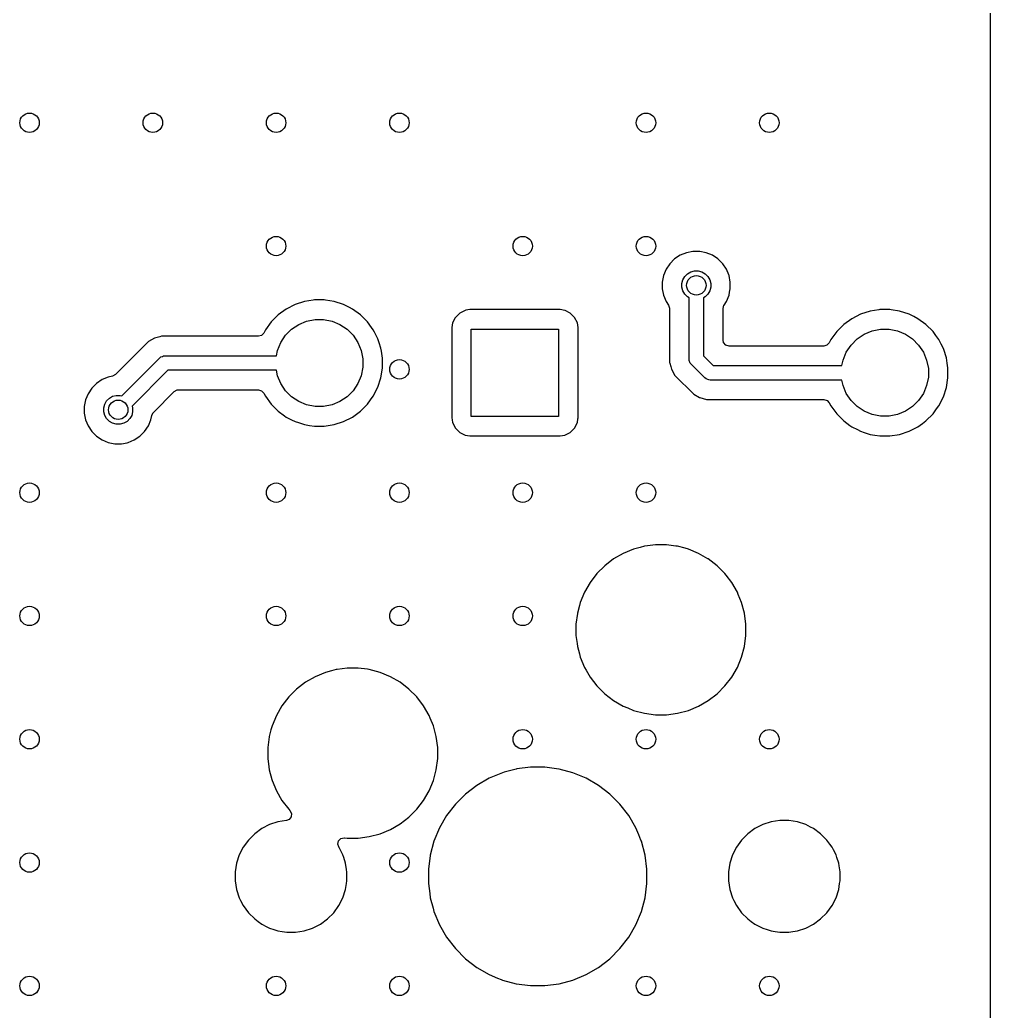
# Model space of a CAD drawing. Extents: x 2.6 to 14.2, y -9.4 to -3.8.
# Drawn here: x 13.375 to 14.162, y -5.851 to -5.047 of the extents above; entities that cross this region are included whole.
import ezdxf

# ---------------------------------------------------------------- set-up
doc = ezdxf.new("R2010")
doc.units = 0
doc.header["$MEASUREMENT"] = 0
doc.layers.add('BLACK', color=7, linetype='CONTINUOUS')

msp = doc.modelspace()

# ---------------------------------------------------------------- linework, layer by layer
at = {"layer": 'BLACK', "linetype": 'CONTINUOUS'}
for p, q in [((14.16235, -3.95347), (14.16235, -5.99775)), ((13.90644, -5.24101), (13.9026, -5.24485)), ((13.91096, -5.23799), (13.90644, -5.24101)), ((13.90644, -5.24101), (13.90644, -5.24101)), ((13.91598, -5.23591), (13.91096, -5.23799)), ((13.91096, -5.23799), (13.91096, -5.23799)), ((13.92131, -5.23485), (13.91598, -5.23591)), ((13.91598, -5.23591), (13.91598, -5.23591)), ((13.92674, -5.23485), (13.92131, -5.23485)), ((13.92131, -5.23485), (13.92131, -5.23485)), ((13.93207, -5.23591), (13.92674, -5.23485)), ((13.92674, -5.23485), (13.92674, -5.23485)), ((13.93709, -5.23799), (13.93207, -5.23591)), ((13.93207, -5.23591), (13.93207, -5.23591)), ((13.9416, -5.24101), (13.93709, -5.23799)), ((13.93709, -5.23799), (13.93709, -5.23799)), ((13.94545, -5.24485), (13.9416, -5.24101)), ((13.9416, -5.24101), (13.9416, -5.24101)), ((13.89958, -5.24937), (13.8975, -5.25439)), ((13.9026, -5.24485), (13.89958, -5.24937)), ((13.89958, -5.24937), (13.89958, -5.24937)), ((13.9026, -5.24485), (13.9026, -5.24485)), ((13.94846, -5.24937), (13.94545, -5.24485)), ((13.94545, -5.24485), (13.94545, -5.24485)), ((13.95036, -5.25394), (13.94846, -5.24937)), ((13.94846, -5.24937), (13.94846, -5.24937)), ((13.8975, -5.25439), (13.89644, -5.25972)), ((13.8975, -5.25439), (13.8975, -5.25439)), ((13.91231, -5.26089), (13.91311, -5.25791)), ((13.91311, -5.25791), (13.91465, -5.25524)), ((13.91465, -5.25524), (13.91683, -5.25306)), ((13.91683, -5.25306), (13.9195, -5.25152)), ((13.9195, -5.25152), (13.92248, -5.25072)), ((13.92248, -5.25072), (13.92557, -5.25072)), ((13.92557, -5.25072), (13.92854, -5.25152)), ((13.92854, -5.25152), (13.93121, -5.25306)), ((13.93121, -5.25306), (13.93339, -5.25524)), ((13.93339, -5.25524), (13.93494, -5.25791)), ((13.93494, -5.25791), (13.93573, -5.26089)), ((13.95054, -5.25439), (13.95036, -5.25394)), ((13.9516, -5.25972), (13.95054, -5.25439)), ((13.95054, -5.25439), (13.95054, -5.25439)), ((13.95054, -5.25439), (13.95054, -5.25439)), ((13.89644, -5.25972), (13.89644, -5.25972)), ((13.89644, -5.25972), (13.89644, -5.26515)), ((13.89644, -5.26515), (13.89644, -5.26515)), ((13.89644, -5.26515), (13.89644, -5.26515)), ((13.89644, -5.26515), (13.8975, -5.27048)), ((13.91231, -5.26397), (13.91231, -5.26089)), ((13.91311, -5.26695), (13.91231, -5.26397)), ((13.93573, -5.26397), (13.93494, -5.26695)), ((13.93573, -5.26089), (13.93573, -5.26397)), ((13.95105, -5.2679), (13.9516, -5.26515)), ((13.9516, -5.26515), (13.9516, -5.25972)), ((13.8975, -5.27048), (13.8975, -5.27048)), ((13.8975, -5.27048), (13.89958, -5.2755)), ((13.91465, -5.26962), (13.91311, -5.26695)), ((13.91683, -5.2718), (13.91465, -5.26962)), ((13.91812, -5.27255), (13.91683, -5.2718)), ((13.91812, -5.32212), (13.91812, -5.27255)), ((13.93121, -5.2718), (13.92993, -5.27255)), ((13.92993, -5.27255), (13.92993, -5.31968)), ((13.93339, -5.26962), (13.93121, -5.2718)), ((13.93494, -5.26695), (13.93339, -5.26962)), ((13.94846, -5.2755), (13.95054, -5.27048)), ((13.95054, -5.27048), (13.95105, -5.2679)), ((13.59144, -5.28163), (13.58492, -5.28637)), ((13.59862, -5.27798), (13.59144, -5.28163)), ((13.60628, -5.27549), (13.59862, -5.27798)), ((13.61328, -5.27438), (13.60628, -5.27549)), ((13.61424, -5.27422), (13.61328, -5.27438)), ((13.6223, -5.27422), (13.61424, -5.27422)), ((13.62339, -5.2744), (13.6223, -5.27422)), ((13.63026, -5.27549), (13.62339, -5.2744)), ((13.63793, -5.27798), (13.63026, -5.27549)), ((13.64283, -5.28047), (13.63793, -5.27798)), ((13.64511, -5.28163), (13.64283, -5.28047)), ((13.65163, -5.28637), (13.64511, -5.28163)), ((13.64511, -5.28163), (13.64511, -5.28163)), ((13.64511, -5.28163), (13.64511, -5.28163)), ((13.74026, -5.2821), (13.73707, -5.2826)), ((13.81361, -5.2821), (13.74026, -5.2821)), ((13.8173, -5.28268), (13.81361, -5.2821)), ((13.89958, -5.2755), (13.89958, -5.2755)), ((13.89958, -5.2755), (13.89958, -5.2755)), ((13.89958, -5.2755), (13.9015, -5.27837)), ((13.9015, -5.27837), (13.90153, -5.27841)), ((13.90153, -5.27841), (13.90235, -5.28103)), ((13.90235, -5.28103), (13.90235, -5.28112)), ((13.90235, -5.28112), (13.90235, -5.32498)), ((13.9457, -5.28112), (13.94647, -5.27848)), ((13.9457, -5.30674), (13.9457, -5.28112)), ((13.94647, -5.27848), (13.94652, -5.27841)), ((13.94652, -5.27841), (13.94654, -5.27837)), ((13.94654, -5.27837), (13.94846, -5.2755)), ((14.0729, -5.2821), (14.07195, -5.28225)), ((14.08096, -5.2821), (14.0729, -5.2821)), ((14.08205, -5.28227), (14.08096, -5.2821)), ((13.58492, -5.28637), (13.57922, -5.29207)), ((13.60799, -5.29152), (13.6148, -5.29016)), ((13.6148, -5.29016), (13.62174, -5.29016)), ((13.62174, -5.29016), (13.62856, -5.29152)), ((13.65733, -5.29207), (13.65163, -5.28637)), ((13.72845, -5.28875), (13.72632, -5.29293)), ((13.72858, -5.28848), (13.72845, -5.28875)), ((13.73212, -5.28495), (13.72858, -5.28848)), ((13.72858, -5.28848), (13.72858, -5.28848)), ((13.72858, -5.28848), (13.72858, -5.28848)), ((13.73657, -5.28268), (13.73212, -5.28495)), ((13.73212, -5.28495), (13.73212, -5.28495)), ((13.73212, -5.28495), (13.73212, -5.28495)), ((13.73707, -5.2826), (13.73657, -5.28268)), ((13.81755, -5.28281), (13.8173, -5.28268)), ((13.82175, -5.28495), (13.81755, -5.28281)), ((13.82528, -5.28848), (13.82175, -5.28495)), ((13.82175, -5.28495), (13.82175, -5.28495)), ((13.82175, -5.28495), (13.82175, -5.28495)), ((13.82755, -5.29293), (13.82528, -5.28848)), ((13.82528, -5.28848), (13.82528, -5.28848)), ((13.82528, -5.28848), (13.82528, -5.28848)), ((14.0501, -5.28951), (14.04358, -5.29425)), ((14.05728, -5.28585), (14.0501, -5.28951)), ((14.06494, -5.28336), (14.05728, -5.28585)), ((14.07195, -5.28225), (14.06494, -5.28336)), ((14.08892, -5.28336), (14.08205, -5.28227)), ((14.09659, -5.28585), (14.08892, -5.28336)), ((14.10039, -5.28779), (14.09659, -5.28585)), ((14.10377, -5.28951), (14.10039, -5.28779)), ((14.11029, -5.29425), (14.10377, -5.28951)), ((14.10377, -5.28951), (14.10377, -5.28951)), ((14.10377, -5.28951), (14.10377, -5.28951)), ((13.57922, -5.29207), (13.57448, -5.29859)), ((13.59088, -5.30295), (13.59579, -5.29804)), ((13.59579, -5.29804), (13.60157, -5.29418)), ((13.60157, -5.29418), (13.60799, -5.29152)), ((13.62856, -5.29152), (13.63497, -5.29418)), ((13.63497, -5.29418), (13.64075, -5.29804)), ((13.64075, -5.29804), (13.64566, -5.30295)), ((13.66063, -5.29662), (13.65733, -5.29207)), ((13.66206, -5.29859), (13.66063, -5.29662)), ((13.72632, -5.29293), (13.72573, -5.29662)), ((13.72573, -5.29662), (13.72573, -5.36997)), ((13.7415, -5.36873), (13.7415, -5.29787)), ((13.7415, -5.29787), (13.81237, -5.29787)), ((13.81237, -5.29787), (13.81237, -5.36873)), ((13.82813, -5.29663), (13.82755, -5.29293)), ((13.82813, -5.36997), (13.82813, -5.29663)), ((14.04358, -5.29425), (14.03788, -5.29994)), ((14.06665, -5.29939), (14.07346, -5.29804)), ((14.07346, -5.29804), (14.08041, -5.29804)), ((14.08041, -5.29804), (14.08722, -5.29939)), ((14.11599, -5.29994), (14.11029, -5.29425)), ((13.48469, -5.30523), (13.47975, -5.30808)), ((13.48898, -5.30408), (13.48469, -5.30523)), ((13.49021, -5.30375), (13.48898, -5.30408)), ((13.48898, -5.30408), (13.48898, -5.30408)), ((13.56886, -5.30375), (13.49021, -5.30375)), ((13.57132, -5.30309), (13.56886, -5.30375)), ((13.57321, -5.30109), (13.57132, -5.30309)), ((13.57448, -5.29859), (13.57321, -5.30109)), ((13.58702, -5.30872), (13.59088, -5.30295)), ((13.64566, -5.30295), (13.64952, -5.30872)), ((13.66292, -5.30028), (13.66206, -5.29859)), ((13.66206, -5.29859), (13.66206, -5.29859)), ((13.66206, -5.29859), (13.66206, -5.29859)), ((13.66572, -5.30577), (13.66292, -5.30028)), ((13.66676, -5.30896), (13.66572, -5.30577)), ((13.66572, -5.30577), (13.66572, -5.30577)), ((13.66572, -5.30577), (13.66572, -5.30577)), ((14.03788, -5.29994), (14.03314, -5.30646)), ((14.04954, -5.31082), (14.05445, -5.30591)), ((14.05445, -5.30591), (14.06023, -5.30205)), ((14.06023, -5.30205), (14.06665, -5.29939)), ((14.08722, -5.29939), (14.09364, -5.30205)), ((14.09364, -5.30205), (14.09941, -5.30591)), ((14.09941, -5.30591), (14.10432, -5.31082)), ((14.11837, -5.30322), (14.11599, -5.29994)), ((14.12072, -5.30646), (14.11837, -5.30322)), ((13.47975, -5.30808), (13.45304, -5.33479)), ((13.47975, -5.30808), (13.47975, -5.30808)), ((13.58436, -5.31514), (13.58702, -5.30872)), ((13.64952, -5.30872), (13.65218, -5.31514)), ((13.66821, -5.31344), (13.66676, -5.30896)), ((13.66857, -5.31569), (13.66821, -5.31344)), ((13.94614, -5.30877), (13.9457, -5.30674)), ((13.94794, -5.31085), (13.94614, -5.30877)), ((13.95058, -5.31163), (13.94794, -5.31085)), ((14.02752, -5.31163), (13.95058, -5.31163)), ((14.02998, -5.31096), (14.02752, -5.31163)), ((14.03187, -5.30896), (14.02998, -5.31096)), ((14.03314, -5.30646), (14.03187, -5.30896)), ((14.04568, -5.3166), (14.04954, -5.31082)), ((14.10432, -5.31082), (14.10818, -5.3166)), ((14.12261, -5.31017), (14.12072, -5.30646)), ((14.12438, -5.31364), (14.12261, -5.31017)), ((14.12464, -5.31445), (14.12438, -5.31364)), ((14.12438, -5.31364), (14.12438, -5.31364)), ((14.12438, -5.31364), (14.12438, -5.31364)), ((13.45813, -5.352), (13.48888, -5.32125)), ((13.48888, -5.32125), (13.48978, -5.32051)), ((13.48978, -5.32051), (13.49103, -5.32)), ((13.49103, -5.32), (13.49191, -5.31963)), ((13.49191, -5.31963), (13.49306, -5.31952)), ((13.49306, -5.31952), (13.58349, -5.31952)), ((13.58349, -5.31952), (13.58436, -5.31514)), ((13.65218, -5.31514), (13.65353, -5.32195)), ((13.65353, -5.32195), (13.65353, -5.3289)), ((13.66947, -5.3214), (13.66857, -5.31569)), ((13.66947, -5.32945), (13.66947, -5.3214)), ((13.91823, -5.32327), (13.91812, -5.32212)), ((13.92993, -5.31968), (13.93765, -5.32739)), ((14.04303, -5.32301), (14.04568, -5.3166)), ((14.10818, -5.3166), (14.11084, -5.32301)), ((14.12687, -5.32131), (14.12464, -5.31445)), ((14.12756, -5.32565), (14.12687, -5.32131)), ((13.65353, -5.3289), (13.65218, -5.33571)), ((13.66821, -5.33741), (13.66947, -5.32945)), ((13.90235, -5.32498), (13.90253, -5.32565)), ((13.90253, -5.32565), (13.90324, -5.32828)), ((13.90324, -5.32828), (13.90383, -5.33049)), ((13.91826, -5.32335), (13.91823, -5.32327)), ((13.91911, -5.3254), (13.91826, -5.32335)), ((13.91985, -5.3263), (13.91911, -5.3254)), ((13.93102, -5.33748), (13.91985, -5.3263)), ((13.93765, -5.32739), (14.04215, -5.32739)), ((14.04215, -5.32739), (14.04303, -5.32301)), ((14.11084, -5.32301), (14.1122, -5.32983)), ((14.1122, -5.32983), (14.1122, -5.33677)), ((14.12813, -5.32927), (14.12756, -5.32565)), ((14.12813, -5.33733), (14.12813, -5.32927)), ((13.44711, -5.33681), (13.44209, -5.33889)), ((13.45054, -5.33613), (13.44711, -5.33681)), ((13.44711, -5.33681), (13.44711, -5.33681)), ((13.45063, -5.33611), (13.45054, -5.33613)), ((13.45304, -5.33479), (13.45063, -5.33611)), ((13.49551, -5.33133), (13.46648, -5.36036)), ((13.58349, -5.33133), (13.49551, -5.33133)), ((13.58436, -5.33571), (13.58349, -5.33133)), ((13.58702, -5.34213), (13.58436, -5.33571)), ((13.65218, -5.33571), (13.64952, -5.34213)), ((13.66572, -5.34508), (13.66821, -5.33741)), ((13.90383, -5.33049), (13.90383, -5.33049)), ((13.90383, -5.33049), (13.90668, -5.33543)), ((13.90668, -5.33543), (13.92189, -5.35064)), ((13.93192, -5.33821), (13.93102, -5.33748)), ((13.93343, -5.33883), (13.93192, -5.33821)), ((14.1122, -5.33677), (14.11084, -5.34358)), ((14.12687, -5.34529), (14.12813, -5.33733)), ((13.43373, -5.34575), (13.43071, -5.35027)), ((13.43757, -5.34191), (13.43373, -5.34575)), ((13.43373, -5.34575), (13.43373, -5.34575)), ((13.44209, -5.33889), (13.43757, -5.34191)), ((13.43757, -5.34191), (13.43757, -5.34191)), ((13.44209, -5.33889), (13.44209, -5.33889)), ((13.59088, -5.3479), (13.58702, -5.34213)), ((13.64952, -5.34213), (13.64566, -5.3479)), ((13.66206, -5.35226), (13.66572, -5.34508)), ((13.93405, -5.33909), (13.93343, -5.33883)), ((13.9352, -5.3392), (13.93405, -5.33909)), ((14.04215, -5.3392), (13.9352, -5.3392)), ((14.04303, -5.34358), (14.04215, -5.3392)), ((14.04568, -5.35), (14.04303, -5.34358)), ((14.11084, -5.34358), (14.10818, -5.35)), ((14.12438, -5.35295), (14.12687, -5.34529)), ((13.43071, -5.35027), (13.42863, -5.35529)), ((13.43071, -5.35027), (13.43071, -5.35027)), ((13.44578, -5.35614), (13.44796, -5.35396)), ((13.44796, -5.35396), (13.45063, -5.35242)), ((13.45063, -5.35242), (13.45361, -5.35162)), ((13.45361, -5.35162), (13.4567, -5.35162)), ((13.4567, -5.35162), (13.45813, -5.352)), ((13.48369, -5.36545), (13.50061, -5.34853)), ((13.50061, -5.34853), (13.50302, -5.34721)), ((13.50302, -5.34721), (13.50406, -5.3471)), ((13.50406, -5.3471), (13.56886, -5.3471)), ((13.56886, -5.3471), (13.5715, -5.34787)), ((13.5715, -5.34787), (13.57321, -5.34976)), ((13.57321, -5.34976), (13.57448, -5.35226)), ((13.57448, -5.35226), (13.57922, -5.35878)), ((13.59579, -5.35282), (13.59088, -5.3479)), ((13.60157, -5.35667), (13.59579, -5.35282)), ((13.64075, -5.35282), (13.63497, -5.35667)), ((13.64566, -5.3479), (13.64075, -5.35282)), ((13.65986, -5.35529), (13.66206, -5.35226)), ((13.92189, -5.35064), (13.92189, -5.35064)), ((13.92189, -5.35064), (13.92189, -5.35064)), ((13.92189, -5.35064), (13.9265, -5.3533)), ((13.9265, -5.3533), (13.9265, -5.3533)), ((13.9265, -5.3533), (13.9265, -5.3533)), ((13.9265, -5.3533), (13.92684, -5.3535)), ((13.92684, -5.3535), (13.93235, -5.35497)), ((14.04954, -5.35578), (14.04568, -5.35)), ((14.10818, -5.35), (14.10432, -5.35578)), ((14.12072, -5.36013), (14.12438, -5.35295)), ((13.42863, -5.35529), (13.42757, -5.36061)), ((13.42757, -5.36061), (13.42757, -5.36061)), ((13.42757, -5.36061), (13.42757, -5.36605)), ((13.42863, -5.35529), (13.42863, -5.35529)), ((13.44344, -5.36179), (13.44424, -5.35881)), ((13.44344, -5.36487), (13.44344, -5.36179)), ((13.44424, -5.35881), (13.44578, -5.35614)), ((13.46648, -5.36036), (13.46686, -5.36179)), ((13.46686, -5.36179), (13.46686, -5.36487)), ((13.57922, -5.35878), (13.58492, -5.36448)), ((13.60799, -5.35933), (13.60157, -5.35667)), ((13.6148, -5.36069), (13.60799, -5.35933)), ((13.62174, -5.36069), (13.6148, -5.36069)), ((13.62856, -5.35933), (13.62174, -5.36069)), ((13.63497, -5.35667), (13.62856, -5.35933)), ((13.65163, -5.36448), (13.65733, -5.35878)), ((13.65733, -5.35878), (13.65986, -5.35529)), ((13.65733, -5.35878), (13.65733, -5.35878)), ((13.65733, -5.35878), (13.65733, -5.35878)), ((13.93235, -5.35497), (14.02752, -5.35497)), ((14.02752, -5.35497), (14.03016, -5.35575)), ((14.03016, -5.35575), (14.03187, -5.35764)), ((14.03187, -5.35764), (14.03314, -5.36013)), ((14.03314, -5.36013), (14.03788, -5.36665)), ((14.05445, -5.36069), (14.04954, -5.35578)), ((14.06023, -5.36455), (14.05445, -5.36069)), ((14.09941, -5.36069), (14.09364, -5.36455)), ((14.10432, -5.35578), (14.09941, -5.36069)), ((14.11894, -5.36259), (14.12072, -5.36013)), ((13.42757, -5.36605), (13.42757, -5.36605)), ((13.42757, -5.36605), (13.42757, -5.36605)), ((13.42757, -5.36605), (13.42863, -5.37137)), ((13.44424, -5.36785), (13.44344, -5.36487)), ((13.44578, -5.37052), (13.44424, -5.36785)), ((13.44796, -5.3727), (13.44578, -5.37052)), ((13.46452, -5.37052), (13.46234, -5.3727)), ((13.46607, -5.36785), (13.46452, -5.37052)), ((13.46686, -5.36487), (13.46607, -5.36785)), ((13.48167, -5.37138), (13.48236, -5.36794)), ((13.48236, -5.36794), (13.48363, -5.36551)), ((13.48363, -5.36551), (13.48369, -5.36545)), ((13.58492, -5.36448), (13.59, -5.36817)), ((13.59, -5.36817), (13.59144, -5.36922)), ((13.59144, -5.36922), (13.59567, -5.37138)), ((13.63793, -5.37287), (13.64511, -5.36922)), ((13.64511, -5.36922), (13.64947, -5.36605)), ((13.64947, -5.36605), (13.65163, -5.36448)), ((13.65163, -5.36448), (13.65163, -5.36448)), ((13.65163, -5.36448), (13.65163, -5.36448)), ((13.72573, -5.36997), (13.72595, -5.37138)), ((13.81237, -5.36873), (13.7415, -5.36873)), ((13.828, -5.37079), (13.82813, -5.36997)), ((14.03788, -5.36665), (14.04358, -5.37235)), ((14.06665, -5.36721), (14.06023, -5.36455)), ((14.07346, -5.36856), (14.06665, -5.36721)), ((14.08041, -5.36856), (14.07346, -5.36856)), ((14.08722, -5.36721), (14.08041, -5.36856)), ((14.09364, -5.36455), (14.08722, -5.36721)), ((14.11029, -5.37235), (14.11599, -5.36665)), ((14.11599, -5.36665), (14.11894, -5.36259)), ((14.11599, -5.36665), (14.11599, -5.36665)), ((14.11599, -5.36665), (14.11599, -5.36665)), ((13.42863, -5.37137), (13.42863, -5.37138)), ((13.42863, -5.37138), (13.43071, -5.37639)), ((13.43071, -5.37639), (13.43071, -5.37639)), ((13.43071, -5.37639), (13.43373, -5.38091)), ((13.45063, -5.37424), (13.44796, -5.3727)), ((13.45361, -5.37504), (13.45063, -5.37424)), ((13.4567, -5.37504), (13.45361, -5.37504)), ((13.45967, -5.37424), (13.4567, -5.37504)), ((13.46234, -5.3727), (13.45967, -5.37424)), ((13.47658, -5.38091), (13.47959, -5.37639)), ((13.47959, -5.37639), (13.48167, -5.37138)), ((13.59567, -5.37138), (13.59862, -5.37287)), ((13.59862, -5.37287), (13.59862, -5.37287)), ((13.59862, -5.37287), (13.59862, -5.37287)), ((13.59862, -5.37287), (13.60138, -5.37377)), ((13.60138, -5.37377), (13.60628, -5.37537)), ((13.60628, -5.37537), (13.61026, -5.376)), ((13.61026, -5.376), (13.61424, -5.37663)), ((13.61424, -5.37663), (13.61424, -5.37663)), ((13.61424, -5.37663), (13.6223, -5.37663)), ((13.6223, -5.37663), (13.63026, -5.37537)), ((13.6223, -5.37663), (13.6223, -5.37663)), ((13.63026, -5.37537), (13.63793, -5.37287)), ((13.72595, -5.37138), (13.72632, -5.37367)), ((13.72632, -5.37367), (13.72858, -5.37812)), ((13.72858, -5.37812), (13.72858, -5.37812)), ((13.72858, -5.37812), (13.72858, -5.37812)), ((13.72858, -5.37812), (13.73212, -5.38165)), ((13.82175, -5.38165), (13.82528, -5.37812)), ((13.82528, -5.37812), (13.82755, -5.37367)), ((13.82755, -5.37367), (13.828, -5.37079)), ((13.82755, -5.37367), (13.82755, -5.37367)), ((13.82755, -5.37367), (13.82755, -5.37367)), ((14.04358, -5.37235), (14.04865, -5.37604)), ((14.04865, -5.37604), (14.0501, -5.37709)), ((14.0501, -5.37709), (14.05467, -5.37942)), ((14.09659, -5.38075), (14.10377, -5.37709)), ((14.10377, -5.37709), (14.10743, -5.37443)), ((14.10743, -5.37443), (14.11029, -5.37235)), ((14.11029, -5.37235), (14.11029, -5.37235)), ((14.11029, -5.37235), (14.11029, -5.37235)), ((13.43373, -5.38091), (13.43373, -5.38091)), ((13.43373, -5.38091), (13.43757, -5.38475)), ((13.43757, -5.38475), (13.43757, -5.38475)), ((13.43757, -5.38475), (13.44209, -5.38777)), ((13.46822, -5.38777), (13.47273, -5.38475)), ((13.47273, -5.38475), (13.47658, -5.38091)), ((13.73212, -5.38165), (13.73212, -5.38165)), ((13.73212, -5.38165), (13.73212, -5.38165)), ((13.73212, -5.38165), (13.73608, -5.38367)), ((13.73608, -5.38367), (13.73657, -5.38392)), ((13.73657, -5.38392), (13.74026, -5.3845)), ((13.74026, -5.3845), (13.74026, -5.3845)), ((13.74026, -5.3845), (13.81361, -5.3845)), ((13.81361, -5.3845), (13.8173, -5.38392)), ((13.8173, -5.38392), (13.82175, -5.38165)), ((14.05467, -5.37942), (14.05728, -5.38075)), ((14.05728, -5.38075), (14.05728, -5.38075)), ((14.05728, -5.38075), (14.05728, -5.38075)), ((14.05728, -5.38075), (14.06005, -5.38165)), ((14.06005, -5.38165), (14.06494, -5.38324)), ((14.06494, -5.38324), (14.06892, -5.38387)), ((14.06892, -5.38387), (14.0729, -5.3845)), ((14.0729, -5.3845), (14.0729, -5.3845)), ((14.0729, -5.3845), (14.08096, -5.3845)), ((14.08096, -5.3845), (14.08892, -5.38324)), ((14.08096, -5.3845), (14.08096, -5.3845)), ((14.08892, -5.38324), (14.09659, -5.38075)), ((13.44209, -5.38777), (13.44209, -5.38777)), ((13.44209, -5.38777), (13.44711, -5.38985)), ((13.44711, -5.38985), (13.44711, -5.38985)), ((13.44711, -5.38985), (13.44711, -5.38985)), ((13.44711, -5.38985), (13.44711, -5.38985)), ((13.44711, -5.38985), (13.45244, -5.39091)), ((13.45244, -5.39091), (13.45244, -5.39091)), ((13.45244, -5.39091), (13.45787, -5.39091)), ((13.45787, -5.39091), (13.46241, -5.39001)), ((13.46241, -5.39001), (13.4632, -5.38985)), ((13.4632, -5.38985), (13.46822, -5.38777)), ((13.87847, -5.47492), (13.87315, -5.47635)), ((13.88188, -5.47401), (13.87847, -5.47492)), ((13.88231, -5.47395), (13.88188, -5.47401)), ((13.89083, -5.47283), (13.88231, -5.47395)), ((13.89987, -5.47283), (13.89083, -5.47283)), ((13.89083, -5.47283), (13.89083, -5.47283)), ((13.90733, -5.47381), (13.89987, -5.47283)), ((13.89987, -5.47283), (13.89987, -5.47283)), ((13.90882, -5.47401), (13.90733, -5.47381)), ((13.91496, -5.47566), (13.90882, -5.47401)), ((13.8648, -5.47981), (13.85698, -5.48432)), ((13.87315, -5.47635), (13.8648, -5.47981)), ((13.8648, -5.47981), (13.8648, -5.47981)), ((13.91755, -5.47635), (13.91496, -5.47566)), ((13.9259, -5.47981), (13.91755, -5.47635)), ((13.92774, -5.48087), (13.9259, -5.47981)), ((13.9259, -5.47981), (13.9259, -5.47981)), ((13.93342, -5.48415), (13.92774, -5.48087)), ((13.84981, -5.48982), (13.84342, -5.49621)), ((13.85698, -5.48432), (13.84981, -5.48982)), ((13.93372, -5.48432), (13.93342, -5.48415)), ((13.94089, -5.48982), (13.93372, -5.48432)), ((13.94728, -5.49621), (13.94089, -5.48982)), ((13.94089, -5.48982), (13.94089, -5.48982)), ((13.84342, -5.49621), (13.83792, -5.50338)), ((13.9482, -5.49741), (13.94728, -5.49621)), ((13.94728, -5.49621), (13.94728, -5.49621)), ((13.94728, -5.49621), (13.94728, -5.49621)), ((13.95278, -5.50338), (13.9482, -5.49741)), ((13.83792, -5.50338), (13.83341, -5.5112)), ((13.95729, -5.5112), (13.95278, -5.50338)), ((13.95278, -5.50338), (13.95278, -5.50338)), ((13.95278, -5.50338), (13.95278, -5.50338)), ((13.83341, -5.5112), (13.82995, -5.51955)), ((13.83341, -5.5112), (13.83341, -5.5112)), ((13.95806, -5.51305), (13.95729, -5.5112)), ((13.95729, -5.5112), (13.95729, -5.5112)), ((13.95729, -5.5112), (13.95729, -5.5112)), ((13.96075, -5.51955), (13.95806, -5.51305)), ((13.82927, -5.5221), (13.82761, -5.52827)), ((13.82995, -5.51955), (13.82927, -5.5221)), ((13.96309, -5.52827), (13.96075, -5.51955)), ((13.82757, -5.52858), (13.82643, -5.53723)), ((13.82761, -5.52827), (13.82757, -5.52858)), ((13.96427, -5.53723), (13.96309, -5.52827)), ((13.82643, -5.53723), (13.82643, -5.54627)), ((13.96427, -5.54627), (13.96427, -5.53723)), ((13.82643, -5.54627), (13.82729, -5.5528)), ((13.96309, -5.55522), (13.96427, -5.54627)), ((13.82729, -5.5528), (13.82761, -5.55522)), ((13.82761, -5.55522), (13.82923, -5.56127)), ((13.96075, -5.56395), (13.96309, -5.55522)), ((13.82923, -5.56127), (13.82995, -5.56395)), ((13.82995, -5.56395), (13.83341, -5.57229)), ((13.95729, -5.57229), (13.96075, -5.56395)), ((13.62315, -5.57635), (13.6148, -5.57981)), ((13.62819, -5.575), (13.62315, -5.57635)), ((13.63188, -5.57401), (13.62819, -5.575)), ((13.63267, -5.57391), (13.63188, -5.57401)), ((13.64083, -5.57283), (13.63267, -5.57391)), ((13.64987, -5.57283), (13.64083, -5.57283)), ((13.64083, -5.57283), (13.64083, -5.57283)), ((13.65733, -5.57381), (13.64987, -5.57283)), ((13.64987, -5.57283), (13.64987, -5.57283)), ((13.65882, -5.57401), (13.65733, -5.57381)), ((13.66755, -5.57635), (13.65882, -5.57401)), ((13.6759, -5.57981), (13.66755, -5.57635)), ((13.83341, -5.57229), (13.83341, -5.57229)), ((13.83341, -5.57229), (13.83465, -5.57445)), ((13.83465, -5.57445), (13.83792, -5.58011)), ((13.95278, -5.58012), (13.95729, -5.57229)), ((13.60698, -5.58432), (13.59981, -5.58982)), ((13.6148, -5.57981), (13.60698, -5.58432)), ((13.6148, -5.57981), (13.6148, -5.57981)), ((13.68372, -5.58432), (13.6759, -5.57981)), ((13.6759, -5.57981), (13.6759, -5.57981)), ((13.69089, -5.58982), (13.68372, -5.58432)), ((13.83792, -5.58011), (13.83792, -5.58012)), ((13.83792, -5.58012), (13.84342, -5.58729)), ((13.84342, -5.58729), (13.84342, -5.58729)), ((13.84342, -5.58729), (13.84981, -5.59367)), ((13.94089, -5.59367), (13.94728, -5.58729)), ((13.94728, -5.58729), (13.95278, -5.58012)), ((13.94728, -5.58729), (13.94728, -5.58729)), ((13.94728, -5.58729), (13.94728, -5.58729)), ((13.59981, -5.58982), (13.59342, -5.59621)), ((13.69728, -5.59621), (13.69089, -5.58982)), ((13.69089, -5.58982), (13.69089, -5.58982)), ((13.84981, -5.59367), (13.84981, -5.59367)), ((13.84981, -5.59367), (13.85698, -5.59917)), ((13.93372, -5.59917), (13.94089, -5.59367)), ((13.94089, -5.59367), (13.94089, -5.59367)), ((13.94089, -5.59367), (13.94089, -5.59367)), ((13.58792, -5.60338), (13.58341, -5.6112)), ((13.59342, -5.59621), (13.58792, -5.60338)), ((13.70278, -5.60338), (13.69728, -5.59621)), ((13.69728, -5.59621), (13.69728, -5.59621)), ((13.70729, -5.6112), (13.70278, -5.60338)), ((13.70278, -5.60338), (13.70278, -5.60338)), ((13.70278, -5.60338), (13.70278, -5.60338)), ((13.85698, -5.59917), (13.85698, -5.59917)), ((13.85698, -5.59917), (13.85698, -5.59917)), ((13.85698, -5.59917), (13.8648, -5.60369)), ((13.8648, -5.60369), (13.8648, -5.60369)), ((13.8648, -5.60369), (13.8648, -5.60369)), ((13.8648, -5.60369), (13.8684, -5.60518)), ((13.91755, -5.60715), (13.9259, -5.60369)), ((13.9259, -5.60369), (13.93372, -5.59917)), ((13.58341, -5.6112), (13.57995, -5.61955)), ((13.58341, -5.6112), (13.58341, -5.6112)), ((13.70819, -5.61337), (13.70729, -5.6112)), ((13.70729, -5.6112), (13.70729, -5.6112)), ((13.70729, -5.6112), (13.70729, -5.6112)), ((13.8684, -5.60518), (13.87315, -5.60715)), ((13.87315, -5.60715), (13.88188, -5.60949)), ((13.88188, -5.60949), (13.89083, -5.61067)), ((13.89083, -5.61067), (13.89083, -5.61067)), ((13.89083, -5.61067), (13.89987, -5.61067)), ((13.89987, -5.61067), (13.90882, -5.60949)), ((13.89987, -5.61067), (13.89987, -5.61067)), ((13.90882, -5.60949), (13.91755, -5.60715)), ((13.57995, -5.61955), (13.57907, -5.62282)), ((13.71075, -5.61955), (13.70819, -5.61337)), ((13.71309, -5.62827), (13.71075, -5.61955)), ((13.57907, -5.62282), (13.57761, -5.62827)), ((13.57757, -5.62858), (13.57643, -5.63723)), ((13.57761, -5.62827), (13.57757, -5.62858)), ((13.71427, -5.63723), (13.71309, -5.62827)), ((13.57643, -5.63723), (13.57643, -5.64627)), ((13.71427, -5.64627), (13.71427, -5.63723)), ((13.57643, -5.64627), (13.57731, -5.65296)), ((13.71309, -5.65522), (13.71427, -5.64627)), ((13.57731, -5.65296), (13.57761, -5.65522)), ((13.57761, -5.65522), (13.57973, -5.66312)), ((13.71075, -5.66395), (13.71309, -5.65522)), ((13.76681, -5.65767), (13.75608, -5.66211)), ((13.76814, -5.65731), (13.76681, -5.65767)), ((13.76681, -5.65767), (13.76681, -5.65767)), ((13.77803, -5.65466), (13.76814, -5.65731)), ((13.77858, -5.65459), (13.77803, -5.65466)), ((13.78954, -5.65315), (13.77858, -5.65459)), ((13.80116, -5.65315), (13.78954, -5.65315)), ((13.78954, -5.65315), (13.78954, -5.65315)), ((13.81072, -5.6544), (13.80116, -5.65315)), ((13.80116, -5.65315), (13.80116, -5.65315)), ((13.81267, -5.65466), (13.81072, -5.6544)), ((13.82389, -5.65767), (13.81267, -5.65466)), ((13.83462, -5.66211), (13.82389, -5.65767)), ((13.82389, -5.65767), (13.82389, -5.65767)), ((13.82389, -5.65767), (13.82389, -5.65767)), ((13.57973, -5.66312), (13.57995, -5.66395)), ((13.57995, -5.66395), (13.58341, -5.67229)), ((13.70729, -5.67229), (13.71075, -5.66395)), ((13.74602, -5.66792), (13.73681, -5.67499)), ((13.75608, -5.66211), (13.74602, -5.66792)), ((13.75608, -5.66211), (13.75608, -5.66211)), ((13.84468, -5.66792), (13.83462, -5.66211)), ((13.83462, -5.66211), (13.83462, -5.66211)), ((13.8539, -5.67499), (13.84468, -5.66792)), ((13.58341, -5.67229), (13.58341, -5.67229)), ((13.58341, -5.67229), (13.58792, -5.68012)), ((13.70278, -5.68012), (13.70729, -5.67229)), ((13.73681, -5.67499), (13.72859, -5.6832)), ((13.73681, -5.67499), (13.73681, -5.67499)), ((13.86211, -5.6832), (13.8539, -5.67499)), ((13.8539, -5.67499), (13.8539, -5.67499)), ((13.58792, -5.68012), (13.59342, -5.68729)), ((13.69728, -5.68729), (13.70278, -5.68012)), ((13.72859, -5.6832), (13.72152, -5.69242)), ((13.72859, -5.6832), (13.72859, -5.6832)), ((13.86918, -5.69242), (13.86211, -5.6832)), ((13.86211, -5.6832), (13.86211, -5.6832)), ((13.59342, -5.68729), (13.59342, -5.68729)), ((13.59342, -5.68729), (13.59434, -5.6882)), ((13.59434, -5.6882), (13.59566, -5.69061)), ((13.59566, -5.69061), (13.59546, -5.69336)), ((13.69089, -5.69367), (13.69728, -5.68729)), ((13.69728, -5.68729), (13.69728, -5.68729)), ((13.69728, -5.68729), (13.69728, -5.68729)), ((13.57796, -5.69977), (13.57161, -5.70301)), ((13.58474, -5.69757), (13.57796, -5.69977)), ((13.57796, -5.69977), (13.57796, -5.69977)), ((13.59165, -5.69647), (13.58474, -5.69757)), ((13.59381, -5.69556), (13.59165, -5.69647)), ((13.59546, -5.69336), (13.59381, -5.69556)), ((13.6759, -5.70369), (13.68372, -5.69917)), ((13.68372, -5.69917), (13.69089, -5.69367)), ((13.69089, -5.69367), (13.69089, -5.69367)), ((13.69089, -5.69367), (13.69089, -5.69367)), ((13.72152, -5.69242), (13.71571, -5.70248)), ((13.87492, -5.70236), (13.86918, -5.69242)), ((13.97796, -5.69977), (13.97161, -5.70301)), ((13.98474, -5.69757), (13.97796, -5.69977)), ((13.97796, -5.69977), (13.97796, -5.69977)), ((13.99179, -5.69645), (13.98474, -5.69757)), ((13.99892, -5.69645), (13.99179, -5.69645)), ((13.99179, -5.69645), (13.99179, -5.69645)), ((14.00596, -5.69757), (13.99892, -5.69645)), ((13.99892, -5.69645), (13.99892, -5.69645)), ((14.01274, -5.69977), (14.00596, -5.69757)), ((14.0167, -5.70179), (14.01274, -5.69977)), ((14.01274, -5.69977), (14.01274, -5.69977)), ((13.56584, -5.7072), (13.5608, -5.71224)), ((13.57161, -5.70301), (13.56584, -5.7072)), ((13.56584, -5.7072), (13.56584, -5.7072)), ((13.65882, -5.70949), (13.66755, -5.70715)), ((13.66755, -5.70715), (13.6759, -5.70369)), ((13.71571, -5.70248), (13.71127, -5.71321)), ((13.71571, -5.70248), (13.71571, -5.70248)), ((13.87499, -5.70248), (13.87492, -5.70236)), ((13.8773, -5.70806), (13.87499, -5.70248)), ((13.87903, -5.71224), (13.8773, -5.70806)), ((13.96584, -5.7072), (13.9608, -5.71224)), ((13.97161, -5.70301), (13.96584, -5.7072)), ((13.96584, -5.7072), (13.96584, -5.7072)), ((14.01909, -5.70301), (14.0167, -5.70179)), ((14.02486, -5.7072), (14.01909, -5.70301)), ((14.01909, -5.70301), (14.01909, -5.70301)), ((14.01909, -5.70301), (14.01909, -5.70301)), ((14.0299, -5.71224), (14.02486, -5.7072)), ((14.02486, -5.7072), (14.02486, -5.7072)), ((13.5608, -5.71224), (13.55661, -5.71801)), ((13.5608, -5.71224), (13.5608, -5.71224)), ((13.63323, -5.71551), (13.63386, -5.71283)), ((13.63405, -5.71781), (13.63323, -5.71551)), ((13.63386, -5.71283), (13.63583, -5.71091)), ((13.63583, -5.71091), (13.63853, -5.71037)), ((13.63853, -5.71037), (13.63874, -5.71039)), ((13.63874, -5.71039), (13.64083, -5.71067)), ((13.64083, -5.71067), (13.64083, -5.71067)), ((13.64083, -5.71067), (13.64987, -5.71067)), ((13.64987, -5.71067), (13.65882, -5.70949)), ((13.64987, -5.71067), (13.64987, -5.71067)), ((13.71127, -5.71321), (13.70826, -5.72443)), ((13.71127, -5.71321), (13.71127, -5.71321)), ((13.87943, -5.71321), (13.87903, -5.71224)), ((13.88244, -5.72443), (13.87943, -5.71321)), ((13.9608, -5.71224), (13.95661, -5.71801)), ((13.9608, -5.71224), (13.9608, -5.71224)), ((14.03227, -5.71551), (14.0299, -5.71224)), ((14.0299, -5.71224), (14.0299, -5.71224)), ((14.03409, -5.71801), (14.03227, -5.71551)), ((13.55661, -5.71801), (13.55337, -5.72436)), ((13.63399, -5.71784), (13.63405, -5.71781)), ((13.63409, -5.71801), (13.63399, -5.71784)), ((13.63425, -5.71832), (13.63409, -5.71801)), ((13.63409, -5.71801), (13.63409, -5.71801)), ((13.63409, -5.71801), (13.63409, -5.71801)), ((13.63733, -5.72436), (13.63425, -5.71832)), ((13.95661, -5.71801), (13.95337, -5.72436)), ((14.03519, -5.72016), (14.03409, -5.71801)), ((14.03733, -5.72436), (14.03519, -5.72016)), ((13.55117, -5.73114), (13.55006, -5.73818)), ((13.55337, -5.72436), (13.55117, -5.73114)), ((13.55337, -5.72436), (13.55337, -5.72436)), ((13.63801, -5.72645), (13.63733, -5.72436)), ((13.63733, -5.72436), (13.63733, -5.72436)), ((13.63953, -5.73114), (13.63801, -5.72645)), ((13.63983, -5.73305), (13.63953, -5.73114)), ((13.70822, -5.72473), (13.70675, -5.73594)), ((13.70826, -5.72443), (13.70822, -5.72473)), ((13.88395, -5.73594), (13.88244, -5.72443)), ((13.95117, -5.73114), (13.95006, -5.73818)), ((13.95337, -5.72436), (13.95117, -5.73114)), ((13.95337, -5.72436), (13.95337, -5.72436)), ((14.03801, -5.72645), (14.03733, -5.72436)), ((14.03733, -5.72436), (14.03733, -5.72436)), ((14.03953, -5.73114), (14.03801, -5.72645)), ((14.03986, -5.73323), (14.03953, -5.73114)), ((13.55006, -5.73818), (13.55006, -5.74531)), ((13.64029, -5.73594), (13.63983, -5.73305)), ((13.64039, -5.73654), (13.64029, -5.73594)), ((13.64065, -5.73818), (13.64039, -5.73654)), ((13.64065, -5.74531), (13.64065, -5.73818)), ((13.70675, -5.73594), (13.70675, -5.74756)), ((13.88395, -5.73818), (13.88395, -5.73594)), ((13.88395, -5.74756), (13.88395, -5.73818)), ((13.95006, -5.73818), (13.95006, -5.74531)), ((14.04065, -5.73818), (14.03986, -5.73323)), ((14.04065, -5.74531), (14.04065, -5.73818)), ((13.55006, -5.74531), (13.55117, -5.75235)), ((13.63953, -5.75235), (13.64028, -5.74763)), ((13.64028, -5.74763), (13.64065, -5.74531)), ((13.70675, -5.74756), (13.7078, -5.75556)), ((13.88244, -5.75907), (13.88395, -5.74756)), ((13.95006, -5.74531), (13.95117, -5.75235)), ((14.03953, -5.75235), (14.04028, -5.74763)), ((14.04028, -5.74763), (14.04065, -5.74531)), ((13.55117, -5.75235), (13.55337, -5.75914)), ((13.63733, -5.75914), (13.63953, -5.75235)), ((13.7078, -5.75556), (13.70826, -5.75907)), ((13.95117, -5.75235), (13.95337, -5.75914)), ((14.03733, -5.75914), (14.03953, -5.75235)), ((13.55337, -5.75914), (13.55337, -5.75914)), ((13.55337, -5.75914), (13.55441, -5.76118)), ((13.55441, -5.76118), (13.55655, -5.76538)), ((13.63409, -5.76549), (13.63733, -5.75914)), ((13.70826, -5.75907), (13.71054, -5.76757)), ((13.87943, -5.77029), (13.88244, -5.75907)), ((13.95337, -5.75914), (13.95337, -5.75914)), ((13.95337, -5.75914), (13.95441, -5.76118)), ((13.95441, -5.76118), (13.95655, -5.76538)), ((14.03409, -5.76549), (14.03733, -5.75914)), ((13.55655, -5.76538), (13.55661, -5.76549)), ((13.55661, -5.76549), (13.5608, -5.77126)), ((13.5608, -5.77126), (13.5608, -5.77126)), ((13.5608, -5.77126), (13.56584, -5.7763)), ((13.62486, -5.7763), (13.6299, -5.77126)), ((13.6299, -5.77126), (13.63409, -5.76549)), ((13.71054, -5.76757), (13.71127, -5.77029)), ((13.71127, -5.77029), (13.71127, -5.77029)), ((13.71127, -5.77029), (13.71571, -5.78102)), ((13.87499, -5.78102), (13.87943, -5.77029)), ((13.95655, -5.76538), (13.95661, -5.76549)), ((13.95661, -5.76549), (13.9608, -5.77126)), ((13.9608, -5.77126), (13.9608, -5.77126)), ((13.9608, -5.77126), (13.96584, -5.7763)), ((14.02486, -5.7763), (14.0299, -5.77126)), ((14.0299, -5.77126), (14.03409, -5.76549)), ((13.56584, -5.7763), (13.56584, -5.7763)), ((13.56584, -5.7763), (13.56856, -5.77827)), ((13.56856, -5.77827), (13.57161, -5.78049)), ((13.57161, -5.78049), (13.57576, -5.7826)), ((13.61274, -5.78372), (13.61909, -5.78049)), ((13.61909, -5.78049), (13.62486, -5.7763)), ((13.96584, -5.7763), (13.96584, -5.7763)), ((13.96584, -5.7763), (13.96856, -5.77827)), ((13.96856, -5.77827), (13.97161, -5.78049)), ((13.97161, -5.78049), (13.97576, -5.7826)), ((14.01274, -5.78372), (14.01909, -5.78049)), ((14.01909, -5.78049), (14.02486, -5.7763)), ((13.57576, -5.7826), (13.57796, -5.78372)), ((13.57796, -5.78372), (13.57796, -5.78372)), ((13.57796, -5.78372), (13.58135, -5.78483)), ((13.58135, -5.78483), (13.58474, -5.78593)), ((13.58474, -5.78593), (13.58801, -5.78644)), ((13.58801, -5.78644), (13.59179, -5.78704)), ((13.59179, -5.78704), (13.59179, -5.78704)), ((13.59179, -5.78704), (13.59892, -5.78704)), ((13.59892, -5.78704), (13.60233, -5.7865)), ((13.60233, -5.7865), (13.60596, -5.78593)), ((13.60596, -5.78593), (13.61274, -5.78372)), ((13.71571, -5.78102), (13.71571, -5.78102)), ((13.71571, -5.78102), (13.72152, -5.79108)), ((13.86918, -5.79108), (13.87499, -5.78102)), ((13.97576, -5.7826), (13.97796, -5.78372)), ((13.97796, -5.78372), (13.97796, -5.78372)), ((13.97796, -5.78372), (13.98135, -5.78483)), ((13.98135, -5.78483), (13.98474, -5.78593)), ((13.98474, -5.78593), (13.98801, -5.78644)), ((13.98801, -5.78644), (13.99179, -5.78704)), ((13.99179, -5.78704), (13.99179, -5.78704)), ((13.99179, -5.78704), (13.99892, -5.78704)), ((13.99892, -5.78704), (14.00233, -5.7865)), ((14.00233, -5.7865), (14.00596, -5.78593)), ((14.00596, -5.78593), (14.01274, -5.78372)), ((13.72152, -5.79108), (13.72859, -5.80029)), ((13.86211, -5.80029), (13.86918, -5.79108)), ((13.72859, -5.80029), (13.72859, -5.80029)), ((13.72859, -5.80029), (13.73681, -5.80851)), ((13.8539, -5.80851), (13.86211, -5.80029)), ((13.73681, -5.80851), (13.73681, -5.80851)), ((13.73681, -5.80851), (13.74602, -5.81558)), ((13.84468, -5.81558), (13.8539, -5.80851)), ((13.74602, -5.81558), (13.75608, -5.82138)), ((13.83462, -5.82138), (13.84468, -5.81558)), ((13.75608, -5.82138), (13.75608, -5.82138)), ((13.75608, -5.82138), (13.75608, -5.82138)), ((13.75608, -5.82138), (13.76284, -5.82418)), ((13.76284, -5.82418), (13.76588, -5.82544)), ((13.76588, -5.82544), (13.76681, -5.82583)), ((13.76681, -5.82583), (13.77803, -5.82883)), ((13.77803, -5.82883), (13.78954, -5.83035)), ((13.80116, -5.83035), (13.81267, -5.82883)), ((13.81267, -5.82883), (13.82389, -5.82583)), ((13.82389, -5.82583), (13.83462, -5.82138)), ((13.78954, -5.83035), (13.78954, -5.83035)), ((13.78954, -5.83035), (13.80116, -5.83035)), ((13.80116, -5.83035), (13.80116, -5.83035))]:
    msp.add_line(p, q, dxfattribs=at)
at = {"layer": 'BLACK'}
for centre in [(13.38323, -5.13054), (13.48323, -5.13054), (13.58323, -5.13054), (13.68323, -5.13054), (13.88323, -5.13054), (13.98323, -5.13054), (13.58323, -5.23054), (13.78323, -5.23054), (13.88323, -5.23054), (13.92402, -5.26243), (13.68323, -5.33054), (13.45515, -5.36333), (13.38323, -5.43054), (13.58323, -5.43054), (13.68323, -5.43054), (13.78323, -5.43054), (13.88323, -5.43054), (13.38323, -5.53054), (13.58323, -5.53054), (13.68323, -5.53054), (13.78323, -5.53054), (13.38323, -5.63054), (13.78323, -5.63054), (13.88323, -5.63054), (13.98323, -5.63054), (13.38323, -5.73054), (13.68323, -5.73054), (13.38323, -5.83054), (13.58323, -5.83054), (13.68323, -5.83054), (13.88323, -5.83054), (13.98323, -5.83054)]:
    msp.add_circle(centre, 0.00787, dxfattribs=at)

doc.saveas('drawing.dxf')
